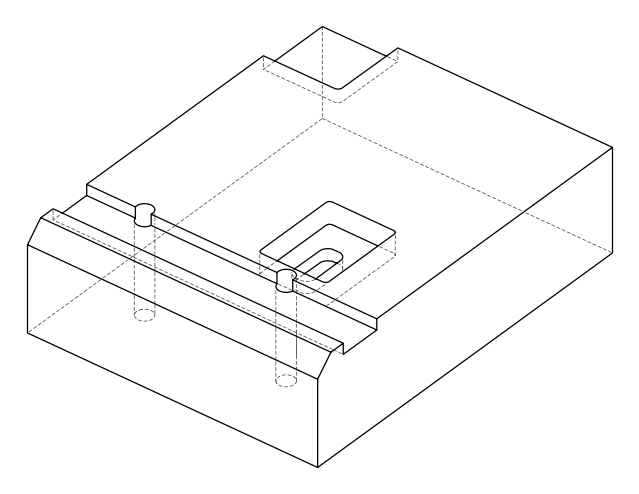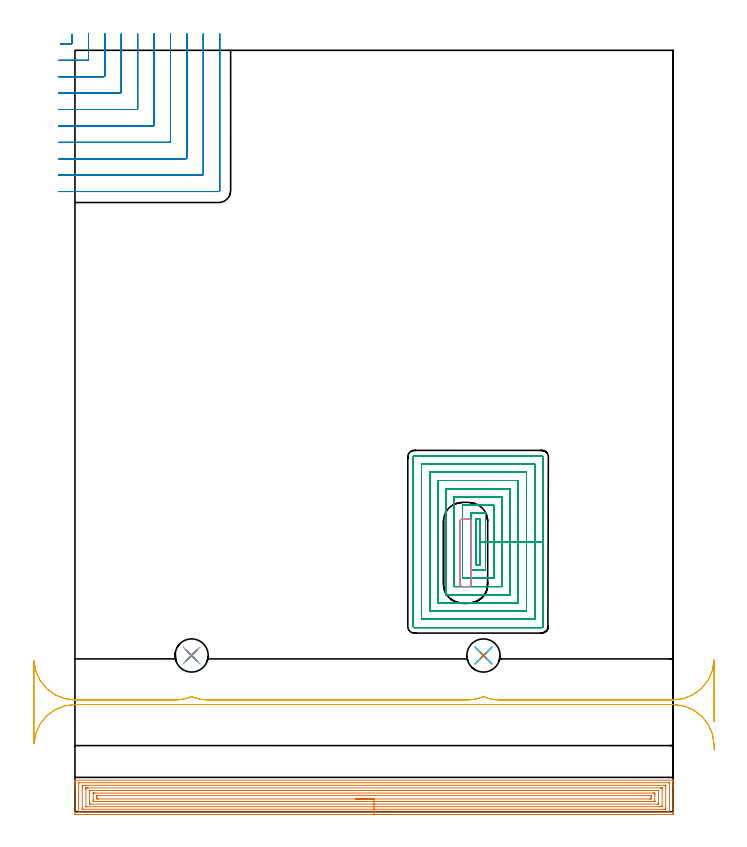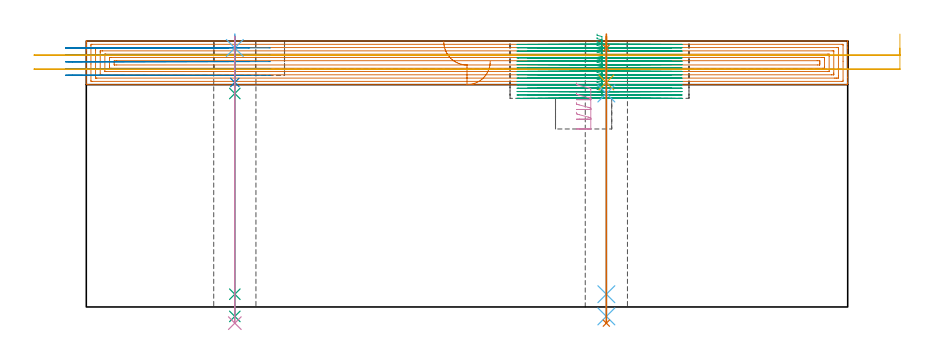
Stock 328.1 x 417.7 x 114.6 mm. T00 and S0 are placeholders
(PLAN: 13 operations, 11 tool changes, 96.4 min)
(1 AREA_MILL | FG_CHAMFER_SURFACE | UGT0205_001 | 18.69 min | 57981 mm3)
(2 MILL_CORNER_NOTCH_RECTANGULAR | CORNER_NOTCH_RECTANGULAR | UGT0201_130 | Follow Part, ap 3, ae 75% | 10.53 min | 105405 mm3)
(3 MILL_RECTANGULAR_POCKET | POCKET_RECTANGULAR_STRAIGHT | NXT0201_008 | Follow Part, ap 1.5, ae 75% | 59.92 min | 190596 mm3)
(4 MILL_RECTANGULAR_POCKET_1 | POCKET_RECTANGULAR_STRAIGHT_1 | UGT0201_100 | Follow Part, ap 4.5, ae 75% | 1.14 min | 16410 mm3)
(5 MILL_RECTANGULAR_SLOT | SLOT_RECTANGULAR | UGT0201_009 | Follow Part, ap 11.25, ae 75% | 3.67 min | 189144 mm3)
(6 SPOT_DRILL | STEP1HOLE | NXT0321_9005460120000 | 0.05 min | 160 mm3)
(7 SPOT_DRILL_1 | STEP1HOLE_1 | NXT0321_9005460120000 | 0.05 min | 3 mm3)
(8 DRILL_BLIND_HOLE_INTO_CENTER | STEP1HOLE | UGT0301_229 | 0.08 min | 1039 mm3)
(9 GUN_DRILL_THROUGH_HOLE | STEP1HOLE | UGT0307_008 | 0.58 min | 9384 mm3)
(10 DRILL_TO_ENLARGE_THROUGH_HOLE | STEP1HOLE | UGT0301_251 | 0.5 min | 17854 mm3)
(11 DRILL_BLIND_HOLE_INTO_CENTER_1 | STEP1HOLE_1 | UGT0301_229 | 0.08 min | 973 mm3)
(12 GUN_DRILL_THROUGH_HOLE_1 | STEP1HOLE_1 | UGT0307_008 | 0.58 min | 9360 mm3)
(13 DRILL_TO_ENLARGE_THROUGH_HOLE_1 | STEP1HOLE_1 | UGT0301_251 | 0.5 min | 17902 mm3)
(TOOL UGT0205_001 | Chamfer Mill 20 x 3 x 45 deg. | D20 FL50 Z2)
(TOOL UGT0201_130 | Carbide End Mill 12.0 | D12 FL15 Z4)
(TOOL NXT0201_008 | ENDMILL 6mm [2P460-0600-NA 1630] | D6 FL26 Z6)
(TOOL UGT0201_100 | End Mill 18 mm | D18 FL22 Z2)
(TOOL UGT0201_009 | End Mill 45 mm | D45 FL63 Z6)
(TOOL NXT0321_9005460120000 | NC Spot Drill, 142deg, 12mm, Carbide, Uncoated | D12 PA142 FL30 Z2)
(TOOL UGT0301_229 | Twist Drill 11.9 mm | D11.9 PA118 FL100 Z2)
(TOOL UGT0307_008 | Gun Drill 11 mm | D11 PA130 FL24 Z1)
(TOOL UGT0301_251 | Twist Drill 18.2 mm | D18.2 PA118 FL135 Z2)
(OP 1 AREA_MILL)
G17 G21 G94 G90
T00 M6
G54
G17 G0 G90 X174.05 Y-1.5 S1061 M3
G43 Z124.6 H0
Z105.8
G94 G1 X174.012 Z104.928 F250.
X173.898 Z104.064
X173.709 Z103.212
X173.447 Z102.38
X173.113 Z101.574
X172.71 Z100.8
X172.242 Z100.064
X171.71 Z99.372
X171.121 Z98.729
X170.478 Z98.14
X169.786 Z97.608
X169.05 Z97.14
X168.276 Z96.737
X167.47 Z96.403
X166.638 Z96.141
X165.786 Z95.952
X164.922 Z95.838
X164.05 Z95.8
X0.614
X0.251 Y-1.496 Z95.802
X0.01 Y-1.492 Z95.806
X0. Y-1.247 Z96.05
Y13.499 Z110.794
Y14.109 Z111.404
Y14.663 Z111.96
Y14.996 Z112.292
Y15.55 Z112.846
Y15.883 Z113.178
Y16.55 Z113.85
Y16.902 Z114.201
X0.007 Y17.269 Z114.56
X0.01 Y17.297 Z114.588
X0.168 Y17.3 Z114.6
X327.932
X328.09 Y17.297 Z114.588
X328.093 Y17.269 Z114.56
X328.1 Y16.902 Z114.201
Y16.55 Z113.85
Y15.883 Z113.178
Y14.663 Z111.96
Y14.109 Z111.404
Y1.677 Z98.974
Y-0.694 Z96.604
X328.098 Y-0.97 Z96.327
X328.092 Y-1.492 Z95.806
X328.013 Y-1.494 Z95.803
X327.486 Y-1.5 Z95.8
X164.05
Y-0.086 Z97.214
X2.403
X2.01 Y-0.083 Z97.217
X2.001 Y0.313 Z97.613
X2. Y7.411 Z104.711
X2.001 Y15.393 Z112.693
X2.01 Y15.883 Z113.183
X2.398 Y15.886 Z113.186
X325.697
X326.09 Y15.883 Z113.183
X326.099 Y15.487 Z112.787
X326.1 Y8.588 Z105.888
X326.099 Y0.407 Z97.707
X326.09 Y-0.083 Z97.217
X325.702 Y-0.086 Z97.214
X164.05
Y1.328 Z98.628
X4.551 Y1.329 Z98.629
X4.187 Y1.33 Z98.63
X4.066 Y1.333 Z98.633
X4.024 Y1.335 Z98.635
X4.01 Y1.341 Z98.641
X4.007 Y1.382 Z98.682
X4.003 Y1.505 Z98.805
X4.001 Y1.691 Z98.991
X4. Y1.876 Z99.176
Y13.408 Z110.708
X4.002 Y14.109 Z111.409
X4.004 Y14.291 Z111.591
X4.014 Y14.464 Z111.764
X4.187 Y14.466 Z111.766
X4.716 Y14.47 Z111.77
X5.08 Y14.471 Z111.771
X5.608
X323.549
X323.913 Y14.47 Z111.77
X324.034 Y14.467 Z111.767
X324.076 Y14.465 Z111.765
X324.09 Y14.459 Z111.759
X324.093 Y14.418 Z111.718
X324.097 Y14.295 Z111.595
X324.099 Y14.109 Z111.409
X324.1 Y13.924 Z111.224
Y2.392 Z99.692
X324.098 Y1.691 Z98.991
X324.096 Y1.509 Z98.809
X324.086 Y1.336 Z98.636
X323.913 Y1.333 Z98.633
X323.384 Y1.33 Z98.63
X323.02 Y1.329 Z98.629
X322.492 Y1.328 Z98.628
X164.05
Y2.743 Z100.043
X6.7
X6.094 Y2.746 Z100.046
X6.025 Y2.748 Z100.048
X6.01 Y2.75 Z100.05
X6.007 Y2.77 Z100.07
X6.004 Y2.82 Z100.12
X6.001 Y3.026 Z100.326
X6. Y12.308 Z109.608
X6.002 Y12.765 Z110.065
X6.005 Y12.98 Z110.28
X6.01 Y13.033 Z110.333
X6.013 Y13.051 Z110.351
X6.036 Y13.052 Z110.352
X6.141 Y13.055 Z110.355
X6.866 Y13.057 Z110.357
X7.032
X321.4
X322.006 Y13.054 Z110.354
X322.075 Y13.052 Z110.352
X322.09 Y13.05 Z110.35
X322.093 Y13.03 Z110.33
X322.096 Y12.979 Z110.279
X322.099 Y12.774 Z110.074
X322.1 Y3.492 Z100.792
X322.098 Y3.035 Z100.335
X322.095 Y2.82 Z100.12
X322.09 Y2.767 Z100.067
X322.087 Y2.749 Z100.049
X322.064 Y2.748 Z100.048
X321.959 Y2.745 Z100.045
X321.234 Y2.743 Z100.043
X321.068
X164.05
Y4.157 Z101.457
X8.652
X8.456 Y4.158 Z101.458
X8.064 Y4.163 Z101.463
X8.017 Y4.164 Z101.464
X8.01 Y4.173 Z101.473
X8.005 Y4.203 Z101.503
X8.002 Y4.259 Z101.559
X8.001 Y4.352 Z101.652
X8. Y5. Z102.3
X8.001 Y11.448 Z108.748
X8.003 Y11.61 Z108.91
X8.006 Y11.629 Z108.929
X8.008 Y11.634 Z108.934
X8.026 Y11.637 Z108.937
X8.129 Y11.641 Z108.941
X8.26 Y11.642 Z108.942
X8.456 Y11.643 Z108.943
X319.448
X319.644 Y11.642 Z108.942
X320.036 Y11.637 Z108.937
X320.083 Y11.636 Z108.936
X320.09 Y11.627 Z108.927
X320.095 Y11.597 Z108.897
X320.098 Y11.541 Z108.841
X320.099 Y11.448 Z108.748
X320.1 Y10.8 Z108.1
X320.099 Y4.352 Z101.652
X320.097 Y4.19 Z101.49
X320.094 Y4.171 Z101.471
X320.092 Y4.166 Z101.466
X320.075 Y4.163 Z101.463
X319.971 Y4.159 Z101.459
X319.84 Y4.158 Z101.458
X319.644 Y4.157 Z101.457
X164.05
Y5.571 Z102.871
X10.996 Y5.572 Z102.872
X10.438 Y5.575 Z102.875
X10.097 Y5.578 Z102.878
X10.01 Y5.589 Z102.889
X10.004 Y5.67 Z102.97
X10.001 Y6.126 Z103.426
X10. Y6.561 Z103.861
Y10.109 Z107.409
X10.003 Y10.172 Z107.472
X10.008 Y10.209 Z107.509
X10.011 Y10.222 Z107.522
X10.021 Y10.224 Z107.524
X10.159 Y10.227 Z107.527
X10.438 Y10.228 Z107.528
X10.773 Y10.229 Z107.529
X317.104 Y10.228 Z107.528
X317.662 Y10.225 Z107.525
X318.003 Y10.222 Z107.522
X318.09 Y10.211 Z107.511
X318.096 Y10.13 Z107.43
X318.099 Y9.674 Z106.974
X318.1 Y9.239 Z106.539
Y6.126 Z103.426
Y5.691 Z102.991
X318.097 Y5.628 Z102.928
X318.093 Y5.591 Z102.891
X318.089 Y5.577 Z102.877
X318.079 Y5.576 Z102.876
X317.941 Y5.573 Z102.873
X317.662 Y5.572 Z102.872
X317.327 Y5.571 Z102.871
X164.05
Y6.985 Z104.285
X13.118
X12.25 Y6.987 Z104.287
X12.225 Y6.989 Z104.289
X12.01 Y7.013 Z104.313
X12.004 Y7.232 Z104.532
X12.001 Y7.9 Z105.2
Y8.122 Z105.422
X12.01 Y8.787 Z106.087
X12.201 Y8.811 Z106.111
X12.225 Y8.812 Z106.112
X13.09 Y8.815 Z106.115
X314.955
X315.85 Y8.813 Z106.113
X315.875 Y8.811 Z106.111
X316.09 Y8.787 Z106.087
X316.096 Y8.568 Z105.868
X316.099 Y7.9 Z105.2
Y7.678 Z104.978
X316.09 Y7.013 Z104.313
X315.9 Y6.989 Z104.289
X315.875 Y6.988 Z104.288
X315.01 Y6.985 Z104.285
X164.05
X163.178 Z104.323
X162.314 Z104.437
X161.462 Z104.626
X160.63 Z104.888
X159.824 Z105.222
X159.05 Z105.625
X158.314 Z106.094
X157.622 Z106.625
X156.979 Z107.214
X156.39 Z107.857
X155.858 Z108.55
X155.39 Z109.285
X154.987 Z110.059
X154.653 Z110.865
X154.391 Z111.697
X154.202 Z112.549
X154.088 Z113.414
X154.05 Z114.285
G0 Z124.6
M5
M2
(OP 2 MILL_CORNER_NOTCH_RECTANGULAR)
G17 G21 G94 G90
T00 M6
G54
G17 G0 G90 X-7.873 Y421.2 S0 M3
G43 Z124.6 H0
Z111.64
G94 G1 X-4.873 F250.
X-2.194
G3 X-1.6 Y421.794 R0.6
G1 Y423.483
Y426.483
G0 Z124.6
X-9. Y412.2
Z111.64
G1 X-6.
X6.805 F500.
G3 X7.4 Y412.795 R0.6
G1 Y423.7
Y426.7 F250.
G0 Z124.6
X-9. Y403.2
Z111.64
G1 X-6.
X15.805 F500.
G3 X16.4 Y403.795 R0.6
G1 Y423.7
Y426.7 F250.
G0 Z124.6
X-9. Y394.2
Z111.64
G1 X-6.
X24.805 F500.
G3 X25.4 Y394.795 R0.6
G1 Y423.7
Y426.7 F250.
G0 Z124.6
X-9. Y385.2
Z111.64
G1 X-6.
X33.805 F500.
G3 X34.4 Y385.795 R0.6
G1 Y423.7
Y426.7 F250.
G0 Z124.6
X-9. Y376.2
Z111.64
G1 X-6.
X42.804 F500.
G3 X43.4 Y376.796 R0.6
G1 Y423.7
Y426.7 F250.
G0 Z124.6
X-9. Y367.2
Z111.64
G1 X-6.
X51.804 F500.
G3 X52.4 Y367.796 R0.6
G1 Y423.7
Y426.7 F250.
G0 Z124.6
X-9. Y358.2
Z111.64
G1 X-6.
X60.804 F500.
G3 X61.4 Y358.796 R0.6
G1 Y423.7
Y426.7 F250.
G0 Z124.6
X-9. Y349.2
Z111.64
G1 X-6.
X69.804 F500.
G3 X70.4 Y349.796 R0.6
G1 Y423.7
Y426.7 F250.
G0 Z124.6
X-9. Y340.2
Z111.64
G1 X-6.
X78.804 F500.
G3 X79.4 Y340.796 R0.6
G1 Y423.7
Y426.7 F250.
G0 Z124.6
X-7.873 Y421.2
Z108.68
G1 X-4.873
X-2.194
G3 X-1.6 Y421.794 R0.6
G1 Y423.483
Y426.483
G0 Z124.6
X-9. Y412.2
Z108.68
G1 X-6.
X6.805 F500.
G3 X7.4 Y412.795 R0.6
G1 Y423.7
Y426.7 F250.
G0 Z124.6
X-9. Y403.2
Z108.68
G1 X-6.
X15.805 F500.
G3 X16.4 Y403.795 R0.6
G1 Y423.7
Y426.7 F250.
G0 Z124.6
X-9. Y394.2
Z108.68
G1 X-6.
X24.805 F500.
G3 X25.4 Y394.795 R0.6
G1 Y423.7
Y426.7 F250.
G0 Z124.6
X-9. Y385.2
Z108.68
G1 X-6.
X33.805 F500.
G3 X34.4 Y385.795 R0.6
G1 Y423.7
Y426.7 F250.
G0 Z124.6
X-9. Y376.2
Z108.68
G1 X-6.
X42.804 F500.
G3 X43.4 Y376.796 R0.6
G1 Y423.7
Y426.7 F250.
G0 Z124.6
X-9. Y367.2
Z108.68
G1 X-6.
X51.804 F500.
G3 X52.4 Y367.796 R0.6
G1 Y423.7
Y426.7 F250.
G0 Z124.6
X-9. Y358.2
Z108.68
G1 X-6.
X60.804 F500.
G3 X61.4 Y358.796 R0.6
G1 Y423.7
Y426.7 F250.
G0 Z124.6
X-9. Y349.2
Z108.68
G1 X-6.
X69.804 F500.
G3 X70.4 Y349.796 R0.6
G1 Y423.7
Y426.7 F250.
G0 Z124.6
X-9. Y340.2
Z108.68
G1 X-6.
X78.804 F500.
G3 X79.4 Y340.796 R0.6
G1 Y423.7
Y426.7 F250.
G0 Z124.6
X-7.873 Y421.2
Z105.72
G1 X-4.873
X-2.194
G3 X-1.6 Y421.794 R0.6
G1 Y423.483
Y426.483
G0 Z124.6
X-9. Y412.2
Z105.72
G1 X-6.
X6.805 F500.
G3 X7.4 Y412.795 R0.6
G1 Y423.7
Y426.7 F250.
G0 Z124.6
X-9. Y403.2
Z105.72
G1 X-6.
X15.805 F500.
G3 X16.4 Y403.795 R0.6
G1 Y423.7
Y426.7 F250.
G0 Z124.6
X-9. Y394.2
Z105.72
G1 X-6.
X24.805 F500.
G3 X25.4 Y394.795 R0.6
G1 Y423.7
Y426.7 F250.
G0 Z124.6
X-9. Y385.2
Z105.72
G1 X-6.
X33.805 F500.
G3 X34.4 Y385.795 R0.6
G1 Y423.7
Y426.7 F250.
G0 Z124.6
X-9. Y376.2
Z105.72
G1 X-6.
X42.804 F500.
G3 X43.4 Y376.796 R0.6
G1 Y423.7
Y426.7 F250.
G0 Z124.6
X-9. Y367.2
Z105.72
G1 X-6.
X51.804 F500.
G3 X52.4 Y367.796 R0.6
G1 Y423.7
Y426.7 F250.
G0 Z124.6
X-9. Y358.2
Z105.72
G1 X-6.
X60.804 F500.
G3 X61.4 Y358.796 R0.6
G1 Y423.7
Y426.7 F250.
G0 Z124.6
X-9. Y349.2
Z105.72
G1 X-6.
X69.804 F500.
G3 X70.4 Y349.796 R0.6
G1 Y423.7
Y426.7 F250.
G0 Z124.6
X-9. Y340.2
Z105.72
G1 X-6.
X78.804 F500.
G3 X79.4 Y340.796 R0.6
G1 Y423.7
Y426.7 F250.
G0 Z124.6
X-7.873 Y421.2
Z102.76
G1 X-4.873
X-2.194
G3 X-1.6 Y421.794 R0.6
G1 Y423.483
Y426.483
G0 Z124.6
X-9. Y412.2
Z102.76
G1 X-6.
X6.805 F500.
G3 X7.4 Y412.795 R0.6
G1 Y423.7
Y426.7 F250.
G0 Z124.6
X-9. Y403.2
Z102.76
G1 X-6.
X15.805 F500.
G3 X16.4 Y403.795 R0.6
G1 Y423.7
Y426.7 F250.
G0 Z124.6
X-9. Y394.2
Z102.76
G1 X-6.
X24.805 F500.
G3 X25.4 Y394.795 R0.6
G1 Y423.7
Y426.7 F250.
G0 Z124.6
X-9. Y385.2
Z102.76
G1 X-6.
X33.805 F500.
G3 X34.4 Y385.795 R0.6
G1 Y423.7
Y426.7 F250.
G0 Z124.6
X-9. Y376.2
Z102.76
G1 X-6.
X42.804 F500.
G3 X43.4 Y376.796 R0.6
G1 Y423.7
Y426.7 F250.
G0 Z124.6
X-9. Y367.2
Z102.76
G1 X-6.
X51.804 F500.
G3 X52.4 Y367.796 R0.6
G1 Y423.7
Y426.7 F250.
G0 Z124.6
X-9. Y358.2
Z102.76
G1 X-6.
X60.804 F500.
G3 X61.4 Y358.796 R0.6
G1 Y423.7
Y426.7 F250.
G0 Z124.6
X-9. Y349.2
Z102.76
G1 X-6.
X69.804 F500.
G3 X70.4 Y349.796 R0.6
G1 Y423.7
Y426.7 F250.
G0 Z124.6
X-9. Y340.2
Z102.76
G1 X-6.
X78.804 F500.
G3 X79.4 Y340.796 R0.6
G1 Y423.7
Y426.7 F250.
G0 Z124.6
X-7.873 Y421.2
Z99.8
G1 X-4.873
X-2.194
G3 X-1.6 Y421.794 R0.6
G1 Y423.483
Y426.483
G0 Z124.6
X-9. Y412.2
Z99.8
G1 X-6.
X6.805 F500.
G3 X7.4 Y412.795 R0.6
G1 Y423.7
Y426.7 F250.
G0 Z124.6
X-9. Y403.2
Z99.8
G1 X-6.
X15.805 F500.
G3 X16.4 Y403.795 R0.6
G1 Y423.7
Y426.7 F250.
G0 Z124.6
X-9. Y394.2
Z99.8
G1 X-6.
X24.805 F500.
G3 X25.4 Y394.795 R0.6
G1 Y423.7
Y426.7 F250.
G0 Z124.6
X-9. Y385.2
Z99.8
G1 X-6.
X33.805 F500.
G3 X34.4 Y385.795 R0.6
G1 Y423.7
Y426.7 F250.
G0 Z124.6
X-9. Y376.2
Z99.8
G1 X-6.
X42.804 F500.
G3 X43.4 Y376.796 R0.6
G1 Y423.7
Y426.7 F250.
G0 Z124.6
X-9. Y367.2
Z99.8
G1 X-6.
X51.804 F500.
G3 X52.4 Y367.796 R0.6
G1 Y423.7
Y426.7 F250.
G0 Z124.6
X-9. Y358.2
Z99.8
G1 X-6.
X60.804 F500.
G3 X61.4 Y358.796 R0.6
G1 Y423.7
Y426.7 F250.
G0 Z124.6
X-9. Y349.2
Z99.8
G1 X-6.
X69.804 F500.
G3 X70.4 Y349.796 R0.6
G1 Y423.7
Y426.7 F250.
G0 Z124.6
X-9. Y340.2
Z99.8
G1 X-6.
X78.804 F500.
G3 X79.4 Y340.796 R0.6
G1 Y423.7
Y426.7 F250.
G0 Z124.6
M5
M2
(OP 3 MILL_RECTANGULAR_POCKET)
G17 G21 G94 G90
T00 M6
G54
G17 G0 G90 X220.1 Y137.419 S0 M3
G43 Z124.6 H1
Z117.6
G94 G1 Y135.5 Z117.086 F250.
X222.2 Z116.523
Y148.1 Z113.147
Y160.7 F500.
X220.1
Y135.5
X222.2
Y148.1
X225.2
Y163.7
X217.1
Y132.5
X225.2
Y148.1
X229.7
Y168.2
X212.6
Y128.
X229.7
Y148.1
X234.2
Y172.7
X208.1
Y123.5
X234.2
Y148.1
X238.7
Y177.2
X203.6
Y119.
X238.7
Y148.1
X243.2
Y181.7
X199.1
Y114.5
X243.2
Y148.1
X247.7
Y186.2
X194.6
Y110.
X247.7
Y148.1
X252.2
Y190.7
X190.1
Y105.5
X252.2
Y148.1
X256.7
Y194.7
G3 X256.2 Y195.2 R0.5
G1 X186.1
G3 X185.6 Y194.7 R0.5
G1 Y101.5
G3 X186.1 Y101. R0.5
G1 X256.2
G3 X256.7 Y101.5 R0.5
G1 Y148.1
Y149.1
G0 X220.1 Y137.419 Z116.147
G1 Y135.5 Z115.633 F250.
X222.2 Z115.07
Y148.1 Z111.694
Y160.7 F500.
X220.1
Y135.5
X222.2
Y148.1
X225.2
Y163.7
X217.1
Y132.5
X225.2
Y148.1
X229.7
Y168.2
X212.6
Y128.
X229.7
Y148.1
X234.2
Y172.7
X208.1
Y123.5
X234.2
Y148.1
X238.7
Y177.2
X203.6
Y119.
X238.7
Y148.1
X243.2
Y181.7
X199.1
Y114.5
X243.2
Y148.1
X247.7
Y186.2
X194.6
Y110.
X247.7
Y148.1
X252.2
Y190.7
X190.1
Y105.5
X252.2
Y148.1
X256.7
Y194.7
G3 X256.2 Y195.2 R0.5
G1 X186.1
G3 X185.6 Y194.7 R0.5
G1 Y101.5
G3 X186.1 Y101. R0.5
G1 X256.2
G3 X256.7 Y101.5 R0.5
G1 Y148.1
Y149.1
G0 X220.1 Y137.419 Z114.694
G1 Y135.5 Z114.18 F250.
X222.2 Z113.617
Y148.1 Z110.241
Y160.7 F500.
X220.1
Y135.5
X222.2
Y148.1
X225.2
Y163.7
X217.1
Y132.5
X225.2
Y148.1
X229.7
Y168.2
X212.6
Y128.
X229.7
Y148.1
X234.2
Y172.7
X208.1
Y123.5
X234.2
Y148.1
X238.7
Y177.2
X203.6
Y119.
X238.7
Y148.1
X243.2
Y181.7
X199.1
Y114.5
X243.2
Y148.1
X247.7
Y186.2
X194.6
Y110.
X247.7
Y148.1
X252.2
Y190.7
X190.1
Y105.5
X252.2
Y148.1
X256.7
Y194.7
G3 X256.2 Y195.2 R0.5
G1 X186.1
G3 X185.6 Y194.7 R0.5
G1 Y101.5
G3 X186.1 Y101. R0.5
G1 X256.2
G3 X256.7 Y101.5 R0.5
G1 Y148.1
Y149.1
G0 X220.1 Y137.419 Z113.241
G1 Y135.5 Z112.727 F250.
X222.2 Z112.164
Y148.1 Z108.788
Y160.7 F500.
X220.1
Y135.5
X222.2
Y148.1
X225.2
Y163.7
X217.1
Y132.5
X225.2
Y148.1
X229.7
Y168.2
X212.6
Y128.
X229.7
Y148.1
X234.2
Y172.7
X208.1
Y123.5
X234.2
Y148.1
X238.7
Y177.2
X203.6
Y119.
X238.7
Y148.1
X243.2
Y181.7
X199.1
Y114.5
X243.2
Y148.1
X247.7
Y186.2
X194.6
Y110.
X247.7
Y148.1
X252.2
Y190.7
X190.1
Y105.5
X252.2
Y148.1
X256.7
Y194.7
G3 X256.2 Y195.2 R0.5
G1 X186.1
G3 X185.6 Y194.7 R0.5
G1 Y101.5
G3 X186.1 Y101. R0.5
G1 X256.2
G3 X256.7 Y101.5 R0.5
G1 Y148.1
Y149.1
G0 X220.1 Y137.419 Z111.788
G1 Y135.5 Z111.274 F250.
X222.2 Z110.711
Y148.1 Z107.335
Y160.7 F500.
X220.1
Y135.5
X222.2
Y148.1
X225.2
Y163.7
X217.1
Y132.5
X225.2
Y148.1
X229.7
Y168.2
X212.6
Y128.
X229.7
Y148.1
X234.2
Y172.7
X208.1
Y123.5
X234.2
Y148.1
X238.7
Y177.2
X203.6
Y119.
X238.7
Y148.1
X243.2
Y181.7
X199.1
Y114.5
X243.2
Y148.1
X247.7
Y186.2
X194.6
Y110.
X247.7
Y148.1
X252.2
Y190.7
X190.1
Y105.5
X252.2
Y148.1
X256.7
Y194.7
G3 X256.2 Y195.2 R0.5
G1 X186.1
G3 X185.6 Y194.7 R0.5
G1 Y101.5
G3 X186.1 Y101. R0.5
G1 X256.2
G3 X256.7 Y101.5 R0.5
G1 Y148.1
Y149.1
G0 X220.1 Y137.419 Z110.335
G1 Y135.5 Z109.821 F250.
X222.2 Z109.258
Y148.1 Z105.882
Y160.7 F500.
X220.1
Y135.5
X222.2
Y148.1
X225.2
Y163.7
X217.1
Y132.5
X225.2
Y148.1
X229.7
Y168.2
X212.6
Y128.
X229.7
Y148.1
X234.2
Y172.7
X208.1
Y123.5
X234.2
Y148.1
X238.7
Y177.2
X203.6
Y119.
X238.7
Y148.1
X243.2
Y181.7
X199.1
Y114.5
X243.2
Y148.1
X247.7
Y186.2
X194.6
Y110.
X247.7
Y148.1
X252.2
Y190.7
X190.1
Y105.5
X252.2
Y148.1
X256.7
Y194.7
G3 X256.2 Y195.2 R0.5
G1 X186.1
G3 X185.6 Y194.7 R0.5
G1 Y101.5
G3 X186.1 Y101. R0.5
G1 X256.2
G3 X256.7 Y101.5 R0.5
G1 Y148.1
Y149.1
G0 X220.1 Y137.419 Z108.882
G1 Y135.5 Z108.368 F250.
X222.2 Z107.806
Y148.1 Z104.429
Y160.7 F500.
X220.1
Y135.5
X222.2
Y148.1
X225.2
Y163.7
X217.1
Y132.5
X225.2
Y148.1
X229.7
Y168.2
X212.6
Y128.
X229.7
Y148.1
X234.2
Y172.7
X208.1
Y123.5
X234.2
Y148.1
X238.7
Y177.2
X203.6
Y119.
X238.7
Y148.1
X243.2
Y181.7
X199.1
Y114.5
X243.2
Y148.1
X247.7
Y186.2
X194.6
Y110.
X247.7
Y148.1
X252.2
Y190.7
X190.1
Y105.5
X252.2
Y148.1
X256.7
Y194.7
G3 X256.2 Y195.2 R0.5
G1 X186.1
G3 X185.6 Y194.7 R0.5
G1 Y101.5
G3 X186.1 Y101. R0.5
G1 X256.2
G3 X256.7 Y101.5 R0.5
G1 Y148.1
Y149.1
G0 X220.1 Y137.419 Z107.429
G1 Y135.5 Z106.915 F250.
X222.2 Z106.353
Y148.1 Z102.976
Y160.7 F500.
X220.1
Y135.5
X222.2
Y148.1
X225.2
Y163.7
X217.1
Y132.5
X225.2
Y148.1
X229.7
Y168.2
X212.6
Y128.
X229.7
Y148.1
X234.2
Y172.7
X208.1
Y123.5
X234.2
Y148.1
X238.7
Y177.2
X203.6
Y119.
X238.7
Y148.1
X243.2
Y181.7
X199.1
Y114.5
X243.2
Y148.1
X247.7
Y186.2
X194.6
Y110.
X247.7
Y148.1
X252.2
Y190.7
X190.1
Y105.5
X252.2
Y148.1
X256.7
Y194.7
G3 X256.2 Y195.2 R0.5
G1 X186.1
G3 X185.6 Y194.7 R0.5
G1 Y101.5
G3 X186.1 Y101. R0.5
G1 X256.2
G3 X256.7 Y101.5 R0.5
G1 Y148.1
Y149.1
G0 X220.1 Y137.419 Z105.976
G1 Y135.5 Z105.462 F250.
X222.2 Z104.9
Y148.1 Z101.523
Y160.7 F500.
X220.1
Y135.5
X222.2
Y148.1
X225.2
Y163.7
X217.1
Y132.5
X225.2
Y148.1
X229.7
Y168.2
X212.6
Y128.
X229.7
Y148.1
X234.2
Y172.7
X208.1
Y123.5
X234.2
Y148.1
X238.7
Y177.2
X203.6
Y119.
X238.7
Y148.1
X243.2
Y181.7
X199.1
Y114.5
X243.2
Y148.1
X247.7
Y186.2
X194.6
Y110.
X247.7
Y148.1
X252.2
Y190.7
X190.1
Y105.5
X252.2
Y148.1
X256.7
Y194.7
G3 X256.2 Y195.2 R0.5
G1 X186.1
G3 X185.6 Y194.7 R0.5
G1 Y101.5
G3 X186.1 Y101. R0.5
G1 X256.2
G3 X256.7 Y101.5 R0.5
G1 Y148.1
Y149.1
G0 X220.1 Y137.419 Z104.523
G1 Y135.5 Z104.009 F250.
X222.2 Z103.447
Y148.1 Z100.071
Y160.7 F500.
X220.1
Y135.5
X222.2
Y148.1
X225.2
Y163.7
X217.1
Y132.5
X225.2
Y148.1
X229.7
Y168.2
X212.6
Y128.
X229.7
Y148.1
X234.2
Y172.7
X208.1
Y123.5
X234.2
Y148.1
X238.7
Y177.2
X203.6
Y119.
X238.7
Y148.1
X243.2
Y181.7
X199.1
Y114.5
X243.2
Y148.1
X247.7
Y186.2
X194.6
Y110.
X247.7
Y148.1
X252.2
Y190.7
X190.1
Y105.5
X252.2
Y148.1
X256.7
Y194.7
G3 X256.2 Y195.2 R0.5
G1 X186.1
G3 X185.6 Y194.7 R0.5
G1 Y101.5
G3 X186.1 Y101. R0.5
G1 X256.2
G3 X256.7 Y101.5 R0.5
G1 Y148.1
Y149.1
G0 X220.1 Y137.419 Z103.071
G1 Y135.5 Z102.556 F250.
X222.2 Z101.994
Y148.1 Z98.618
Y160.7 F500.
X220.1
Y135.5
X222.2
Y148.1
X225.2
Y163.7
X217.1
Y132.5
X225.2
Y148.1
X229.7
Y168.2
X212.6
Y128.
X229.7
Y148.1
X234.2
Y172.7
X208.1
Y123.5
X234.2
Y148.1
X238.7
Y177.2
X203.6
Y119.
X238.7
Y148.1
X243.2
Y181.7
X199.1
Y114.5
X243.2
Y148.1
X247.7
Y186.2
X194.6
Y110.
X247.7
Y148.1
X252.2
Y190.7
X190.1
Y105.5
X252.2
Y148.1
X256.7
Y194.7
G3 X256.2 Y195.2 R0.5
G1 X186.1
G3 X185.6 Y194.7 R0.5
G1 Y101.5
G3 X186.1 Y101. R0.5
G1 X256.2
G3 X256.7 Y101.5 R0.5
G1 Y148.1
Y149.1
G0 X220.1 Y137.419 Z101.618
G1 Y135.5 Z101.104 F250.
X222.2 Z100.541
Y148.1 Z97.165
Y160.7 F500.
X220.1
Y135.5
X222.2
Y148.1
X225.2
Y163.7
X217.1
Y132.5
X225.2
Y148.1
X229.7
Y168.2
X212.6
Y128.
X229.7
Y148.1
X234.2
Y172.7
X208.1
Y123.5
X234.2
Y148.1
X238.7
Y177.2
X203.6
Y119.
X238.7
Y148.1
X243.2
Y181.7
X199.1
Y114.5
X243.2
Y148.1
X247.7
Y186.2
X194.6
Y110.
X247.7
Y148.1
X252.2
Y190.7
X190.1
Y105.5
X252.2
Y148.1
X256.7
Y194.7
G3 X256.2 Y195.2 R0.5
G1 X186.1
G3 X185.6 Y194.7 R0.5
G1 Y101.5
G3 X186.1 Y101. R0.5
G1 X256.2
G3 X256.7 Y101.5 R0.5
G1 Y148.1
Y149.1
G0 X220.1 Y137.419 Z100.165
G1 Y135.5 Z99.651 F250.
X222.2 Z99.088
Y148.1 Z95.712
Y160.7 F500.
X220.1
Y135.5
X222.2
Y148.1
X225.2
Y163.7
X217.1
Y132.5
X225.2
Y148.1
X229.7
Y168.2
X212.6
Y128.
X229.7
Y148.1
X234.2
Y172.7
X208.1
Y123.5
X234.2
Y148.1
X238.7
Y177.2
X203.6
Y119.
X238.7
Y148.1
X243.2
Y181.7
X199.1
Y114.5
X243.2
Y148.1
X247.7
Y186.2
X194.6
Y110.
X247.7
Y148.1
X252.2
Y190.7
X190.1
Y105.5
X252.2
Y148.1
X256.7
Y194.7
G3 X256.2 Y195.2 R0.5
G1 X186.1
G3 X185.6 Y194.7 R0.5
G1 Y101.5
G3 X186.1 Y101. R0.5
G1 X256.2
G3 X256.7 Y101.5 R0.5
G1 Y148.1
Y149.1
G0 X220.1 Y137.419 Z98.712
G1 Y135.5 Z98.198 F250.
X222.2 Z97.635
Y148.1 Z94.259
Y160.7 F500.
X220.1
Y135.5
X222.2
Y148.1
X225.2
Y163.7
X217.1
Y132.5
X225.2
Y148.1
X229.7
Y168.2
X212.6
Y128.
X229.7
Y148.1
X234.2
Y172.7
X208.1
Y123.5
X234.2
Y148.1
X238.7
Y177.2
X203.6
Y119.
X238.7
Y148.1
X243.2
Y181.7
X199.1
Y114.5
X243.2
Y148.1
X247.7
Y186.2
X194.6
Y110.
X247.7
Y148.1
X252.2
Y190.7
X190.1
Y105.5
X252.2
Y148.1
X256.7
Y194.7
G3 X256.2 Y195.2 R0.5
G1 X186.1
G3 X185.6 Y194.7 R0.5
G1 Y101.5
G3 X186.1 Y101. R0.5
G1 X256.2
G3 X256.7 Y101.5 R0.5
G1 Y148.1
Y149.1
G0 X220.1 Y137.419 Z97.259
G1 Y135.5 Z96.745 F250.
X222.2 Z96.182
Y148.1 Z92.806
Y160.7 F500.
X220.1
Y135.5
X222.2
Y148.1
X225.2
Y163.7
X217.1
Y132.5
X225.2
Y148.1
X229.7
Y168.2
X212.6
Y128.
X229.7
Y148.1
X234.2
Y172.7
X208.1
Y123.5
X234.2
Y148.1
X238.7
Y177.2
X203.6
Y119.
X238.7
Y148.1
X243.2
Y181.7
X199.1
Y114.5
X243.2
Y148.1
X247.7
Y186.2
X194.6
Y110.
X247.7
Y148.1
X252.2
Y190.7
X190.1
Y105.5
X252.2
Y148.1
X256.7
Y194.7
G3 X256.2 Y195.2 R0.5
G1 X186.1
G3 X185.6 Y194.7 R0.5
G1 Y101.5
G3 X186.1 Y101. R0.5
G1 X256.2
G3 X256.7 Y101.5 R0.5
G1 Y148.1
Y149.1
G0 X220.1 Y137.419 Z95.806
G1 Y135.5 Z95.292 F250.
X222.2 Z94.729
Y148.1 Z91.353
Y160.7 F500.
X220.1
Y135.5
X222.2
Y148.1
X225.2
Y163.7
X217.1
Y132.5
X225.2
Y148.1
X229.7
Y168.2
X212.6
Y128.
X229.7
Y148.1
X234.2
Y172.7
X208.1
Y123.5
X234.2
Y148.1
X238.7
Y177.2
X203.6
Y119.
X238.7
Y148.1
X243.2
Y181.7
X199.1
Y114.5
X243.2
Y148.1
X247.7
Y186.2
X194.6
Y110.
X247.7
Y148.1
X252.2
Y190.7
X190.1
Y105.5
X252.2
Y148.1
X256.7
Y194.7
G3 X256.2 Y195.2 R0.5
G1 X186.1
G3 X185.6 Y194.7 R0.5
G1 Y101.5
G3 X186.1 Y101. R0.5
G1 X256.2
G3 X256.7 Y101.5 R0.5
G1 Y148.1
Y149.1
G0 X220.1 Y137.419 Z94.353
G1 Y135.5 Z93.839 F250.
X222.2 Z93.276
Y148.1 Z89.9
Y160.7 F500.
X220.1
Y135.5
X222.2
Y148.1
X225.2
Y163.7
X217.1
Y132.5
X225.2
Y148.1
X229.7
Y168.2
X212.6
Y128.
X229.7
Y148.1
X234.2
Y172.7
X208.1
Y123.5
X234.2
Y148.1
X238.7
Y177.2
X203.6
Y119.
X238.7
Y148.1
X243.2
Y181.7
X199.1
Y114.5
X243.2
Y148.1
X247.7
Y186.2
X194.6
Y110.
X247.7
Y148.1
X252.2
Y190.7
X190.1
Y105.5
X252.2
Y148.1
X256.7
Y194.7
G3 X256.2 Y195.2 R0.5
G1 X186.1
G3 X185.6 Y194.7 R0.5
G1 Y101.5
G3 X186.1 Y101. R0.5
G1 X256.2
G3 X256.7 Y101.5 R0.5
G1 Y148.1
Y149.1
G0 Z124.6
M5
M2
(OP 4 MILL_RECTANGULAR_POCKET_1)
G17 G21 G94 G90
T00 M6
G54
G17 G0 G90 X211.2 Y126.771 S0 M3
G43 Z124.6 H0
Z96.544
G94 G1 Y124.8 Z96.016 F250.
Y124.686 Z95.986
X211.261 Y124.389 Z95.904
X211.389 Y124.115 Z95.823
X211.577 Y123.877 Z95.742
X211.815 Y123.689 Z95.661
X212.089 Y123.561 Z95.58
X212.386 Y123.5 Z95.499
X216.214 Z94.473
X216.511 Y123.561 Z94.392
X216.785 Y123.689 Z94.311
X217.023 Y123.877 Z94.229
X217.211 Y124.115 Z94.148
X217.339 Y124.389 Z94.067
X217.4 Y124.686 Z93.986
Y124.8 Z93.955
Y142.05 Z89.333
Y159.3 F500.
G3 X216.1 Y160.6 R1.3
G1 X212.5
G3 X211.2 Y159.3 R1.3
G1 Y124.8
G3 X212.5 Y123.5 R1.3
G1 X216.1
G3 X217.4 Y124.8 R1.3
G1 Y142.05
Y143.05
G0 X211.2 Y126.771 Z92.333
G1 Y124.8 Z91.805 F250.
Y124.686 Z91.775
X211.261 Y124.389 Z91.693
X211.389 Y124.115 Z91.612
X211.577 Y123.877 Z91.531
X211.815 Y123.689 Z91.45
X212.089 Y123.561 Z91.369
X212.386 Y123.5 Z91.288
X216.214 Z90.262
X216.511 Y123.561 Z90.181
X216.785 Y123.689 Z90.1
X217.023 Y123.877 Z90.018
X217.211 Y124.115 Z89.937
X217.339 Y124.389 Z89.856
X217.4 Y124.686 Z89.775
Y124.8 Z89.744
Y142.05 Z85.122
Y159.3 F500.
G3 X216.1 Y160.6 R1.3
G1 X212.5
G3 X211.2 Y159.3 R1.3
G1 Y124.8
G3 X212.5 Y123.5 R1.3
G1 X216.1
G3 X217.4 Y124.8 R1.3
G1 Y142.05
Y143.05
G0 X211.2 Y126.771 Z88.122
G1 Y124.8 Z87.594 F250.
Y124.686 Z87.563
X211.261 Y124.389 Z87.482
X211.389 Y124.115 Z87.401
X211.577 Y123.877 Z87.32
X211.815 Y123.689 Z87.239
X212.089 Y123.561 Z87.158
X212.386 Y123.5 Z87.077
X216.214 Z86.051
X216.511 Y123.561 Z85.97
X216.785 Y123.689 Z85.888
X217.023 Y123.877 Z85.807
X217.211 Y124.115 Z85.726
X217.339 Y124.389 Z85.645
X217.4 Y124.686 Z85.564
Y124.8 Z85.533
Y142.05 Z80.911
Y159.3 F500.
G3 X216.1 Y160.6 R1.3
G1 X212.5
G3 X211.2 Y159.3 R1.3
G1 Y124.8
G3 X212.5 Y123.5 R1.3
G1 X216.1
G3 X217.4 Y124.8 R1.3
G1 Y142.05
Y143.05
G0 X211.2 Y126.771 Z83.911
G1 Y124.8 Z83.383 F250.
Y124.686 Z83.352
X211.261 Y124.389 Z83.271
X211.389 Y124.115 Z83.19
X211.577 Y123.877 Z83.109
X211.815 Y123.689 Z83.028
X212.089 Y123.561 Z82.947
X212.386 Y123.5 Z82.865
X216.214 Z81.84
X216.511 Y123.561 Z81.758
X216.785 Y123.689 Z81.677
X217.023 Y123.877 Z81.596
X217.211 Y124.115 Z81.515
X217.339 Y124.389 Z81.434
X217.4 Y124.686 Z81.353
Y124.8 Z81.322
Y142.05 Z76.7
Y159.3 F500.
G3 X216.1 Y160.6 R1.3
G1 X212.5
G3 X211.2 Y159.3 R1.3
G1 Y124.8
G3 X212.5 Y123.5 R1.3
G1 X216.1
G3 X217.4 Y124.8 R1.3
G1 Y142.05
Y143.05
G0 Z124.6
M5
M2
(OP 5 MILL_RECTANGULAR_SLOT)
G17 G21 G94 G90
T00 M6
G54
G17 G0 G90 X350.6 Y49.364 S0 M3
G43 Z124.6 H0
Z117.6
G94 G1 Y83.129 Z108.553 F250.
X350.59 Z108.55
G2 X328.1 Y61.3 R22.5 F500.
G1 X232.999
G2 X224.1 Y63.135 R22.5
X215.201 Y61.3 R22.5
G1 X72.899
G2 X64. Y63.135 R22.5
X55.101 Y61.3 R22.5
G1 X0.
G2 X-22.47 Y82.639 R22.5
G1 X-22.5
Y37.461
X-22.47
G2 X0. Y58.8 R22.5
G1 X328.1
G2 X350.59 Y36.971 R22.5
G1 X350.679 Y33.972 F250.
G0 X350.6 Y49.364 Z111.55
G1 Y83.129 Z102.503
X350.59 Z102.5
G2 X328.1 Y61.3 R22.5 F500.
G1 X232.999
G2 X224.1 Y63.135 R22.5
X215.201 Y61.3 R22.5
G1 X72.899
G2 X64. Y63.135 R22.5
X55.101 Y61.3 R22.5
G1 X0.
G2 X-22.47 Y82.639 R22.5
G1 X-22.5
Y37.461
X-22.47
G2 X0. Y58.8 R22.5
G1 X328.1
G2 X350.59 Y36.971 R22.5
G1 X350.679 Y33.972 F250.
G0 Z124.6
M5
M2
(OP 6 SPOT_DRILL)
G17 G21 G94 G90
T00 M6
G54
G17 G0 G90 X64. Y85.7 S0 M3
G43 Z124.6 H0
G94 G81 G98 Z111.6 F250. R117.6
G80
M5
M2
(OP 7 SPOT_DRILL_1)
G17 G21 G94 G90
T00 M6
G54
G17 G0 G90 X224.1 Y85.7 S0 M3
G43 Z124.6 H0
G94 G81 G98 Z111.6 F250. R117.6
G80
M5
M2
(OP 8 DRILL_BLIND_HOLE_INTO_CENTER)
G17 G21 G94 G90
T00 M6
G54
G17 G0 G90 X64. Y85.7 S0 M3
G43 Z124.6 H0
G94 G81 G98 Z96.75 F250. R116.6
G80
M5
M2
(OP 9 GUN_DRILL_THROUGH_HOLE)
G17 G21 G94 G90
T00 M6
G54
G17 G0 G90 X64. Y85.7 M8
G43 Z124.6 H0
Z111.657
S716 M3
G94 G1 Z91.99 F125. M26
G4 X.084
Z5.5 F250.
G4 X.084
Z-4.065 F125.
G4 X.084
M5
M9
G0 Z111.657
Z124.6
M2
(OP 10 DRILL_TO_ENLARGE_THROUGH_HOLE)
G17 G21 G94 G90
T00 M6
G54
G17 G0 G90 X64. Y85.7 S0 M3
G43 Z124.6 H0
G94 G73 G98 Z-6.968 F250. Q17.367 R116.6
G80
M5
M2
(OP 11 DRILL_BLIND_HOLE_INTO_CENTER_1)
G17 G21 G94 G90
T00 M6
G54
G17 G0 G90 X224.1 Y85.7 S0 M3
G43 Z124.6 H0
G94 G81 G98 Z96.75 F250. R116.6
G80
M5
M2
(OP 12 GUN_DRILL_THROUGH_HOLE_1)
G17 G21 G94 G90
T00 M6
G54
G17 G0 G90 X224.1 Y85.7 M8
G43 Z124.6 H0
Z111.657
S716 M3
G94 G1 Z91.99 F125. M26
G4 X.084
Z5.5 F250.
G4 X.084
Z-4.065 F125.
G4 X.084
M5
M9
G0 Z111.657
Z124.6
M2
(OP 13 DRILL_TO_ENLARGE_THROUGH_HOLE_1)
G17 G21 G94 G90
T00 M6
G54
G17 G0 G90 X224.1 Y85.7 S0 M3
G43 Z124.6 H0
G94 G73 G98 Z-6.968 F250. Q17.367 R116.6
G80
M5
M2
